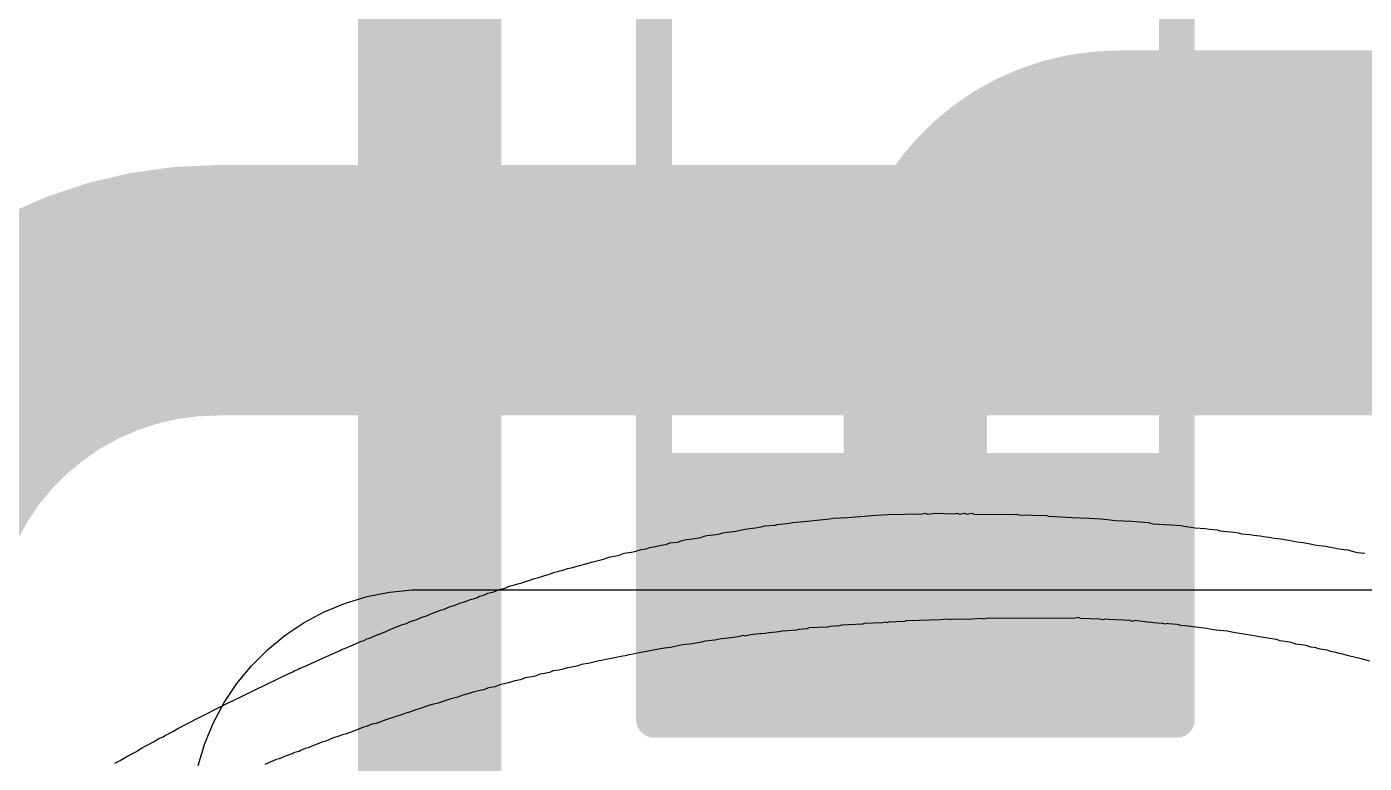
# Model space of a CAD drawing. Header units: inches. Extents: x 0 to 11.3, y 0 to 5.5.
# Drawn here: x 1.394 to 1.7675, y 1.4864 to 1.6922 of the extents above; entities that cross this region are included whole.
import ezdxf

# ---------------------------------------------------------------- set-up
doc = ezdxf.new("R2010")
doc.units = ezdxf.units.IN
doc.header["$MEASUREMENT"] = 0
for name, color, linetype in [('Bottom Layer', 5, 'Continuous'), ('Bottom Overlay', 54, 'Continuous'), ('Bottom Paste', 16, 'Continuous'), ('Bottom Solder', 6, 'Continuous'), ('Top Layer', 1, 'Continuous'), ('Top Overlay', 2, 'Continuous')]:
    doc.layers.add(name, color=color, linetype=linetype)

# ---------------------------------------------------------------- blocks, each defined once
blk = doc.blocks.new('RES_2512_B_28')
at = {"layer": 'Bottom Layer'}
for points in [[(-0.15945, 0.06693), (-0.09646, 0.06693), (-0.09646, -0.06693), (-0.15945, -0.06693)], [(0.09646, 0.06693), (0.15945, 0.06693), (0.15945, -0.06693), (0.09646, -0.06693)]]:
    blk.add_hatch(color=5, dxfattribs=at).paths.add_polyline_path(points)
at = {"layer": 'Bottom Paste'}
for points in [[(-0.15945, 0.06693), (-0.09646, 0.06693), (-0.09646, -0.06693), (-0.15945, -0.06693)], [(0.09646, 0.06693), (0.15945, 0.06693), (0.15945, -0.06693), (0.09646, -0.06693)]]:
    blk.add_hatch(color=16, dxfattribs=at).paths.add_polyline_path(points)
at = {"layer": 'Bottom Solder'}
for points in [[(-0.16345, 0.07093), (-0.09246, 0.07093), (-0.09246, -0.07093), (-0.16345, -0.07093)], [(0.09246, 0.07093), (0.16345, 0.07093), (0.16345, -0.07093), (0.09246, -0.07093)]]:
    blk.add_hatch(color=6, dxfattribs=at).paths.add_polyline_path(points)
at = {"layer": 'Bottom Overlay', "const_width": 0.01}
for points in [[(-0.167, 0.073), (-0.167, -0.073)], [(-0.167, 0.073), (0.16679, 0.073)], [(0.16679, 0.073), (0.16679, -0.073)], [(-0.167, -0.073), (0.16679, -0.073)]]:
    blk.add_lwpolyline(points, dxfattribs=at)
at = {"layer": 'Bottom Overlay', "const_width": 0.005}
for points in [[(-0.1695, 0.073, 1), (-0.1645, 0.073, 1)], [(-0.1695, 0.073, 1), (-0.1645, 0.073, 1)], [(0.16429, 0.073, 1), (0.16929, 0.073, 1)], [(0.16429, 0.073, 1), (0.16929, 0.073, 1)], [(-0.1695, -0.073, 1), (-0.1645, -0.073, 1)], [(-0.1695, -0.073, 1), (-0.1645, -0.073, 1)], [(0.16429, -0.073, 1), (0.16929, -0.073, 1)], [(0.16429, -0.073, 1), (0.16929, -0.073, 1)]]:
    blk.add_lwpolyline(points, format="xyb", close=True, dxfattribs=at)

msp = doc.modelspace()

# ---------------------------------------------------------------- linework, layer by layer
at = {"layer": 'Bottom Layer', "const_width": 0.04}
for points in [[(1.5065, 1.4402), (1.5065, 1.74854)], [(1.69881, 1.66554), (1.79379, 1.66554)], [(1.64216, 1.53759), (1.64216, 1.60888)]]:
    msp.add_lwpolyline(points, dxfattribs=at)
msp.add_lwpolyline([(1.64216, 1.60888, -0.414214), (1.69881, 1.66554)], format="xyb", dxfattribs=at)
at = {"layer": 'Bottom Layer', "const_width": 0.02}
for points in [[(1.68881, 1.66554, 1), (1.70881, 1.66554, 1)], [(1.68881, 1.66554, 1), (1.70881, 1.66554, 1)], [(1.63216, 1.60888, 1), (1.65216, 1.60888, 1)], [(1.63216, 1.60888, 1), (1.65216, 1.60888, 1)], [(1.63216, 1.53759, 1), (1.65216, 1.53759, 1)]]:
    msp.add_lwpolyline(points, format="xyb", close=True, dxfattribs=at)
at = {"layer": 'Top Layer'}
for p, q in [((1.48295, 1.5311), (1.48905, 1.53295)), ((1.48905, 1.53295), (1.4953, 1.53419)), ((1.4953, 1.53419), (1.50163, 1.53482)), ((1.50163, 1.53482), (1.50482, 1.53482)), ((1.50482, 1.53482), (3.02, 1.53482)), ((1.47145, 1.52566), (1.47707, 1.52867)), ((1.47707, 1.52867), (1.48295, 1.5311)), ((1.46616, 1.52213), (1.47145, 1.52566)), ((1.46124, 1.51809), (1.46616, 1.52213)), ((1.45673, 1.51358), (1.46124, 1.51809)), ((1.45269, 1.50866), (1.45673, 1.51358)), ((1.44915, 1.50336), (1.45269, 1.50866)), ((1.44615, 1.49775), (1.44915, 1.50336)), ((1.44371, 1.49186), (1.44615, 1.49775)), ((1.44187, 1.48577), (1.44371, 1.49186))]:
    msp.add_line(p, q, dxfattribs=at)
at = {"layer": 'Top Layer', "const_width": 0.07}
msp.add_lwpolyline([(1.35, 1.52139, -0.414214), (1.44717, 1.61855)], format="xyb", dxfattribs=at)
msp.add_lwpolyline([(1.44717, 1.61855), (2.89588, 1.61855)], dxfattribs=at)
at = {"layer": 'Top Layer', "const_width": 0.035}
msp.add_lwpolyline([(1.42967, 1.61855, 1), (1.46467, 1.61855, 1)], format="xyb", close=True, dxfattribs=at)
msp.add_lwpolyline([(1.42967, 1.61855, 1), (1.46467, 1.61855, 1)], format="xyb", close=True, dxfattribs=at)
at = {"layer": 'Top Overlay'}
for p, q in [((1.61009, 1.55383), (1.61288, 1.55414)), ((1.61288, 1.55414), (1.61815, 1.55466)), ((1.61815, 1.55466), (1.61918, 1.55486)), ((1.61918, 1.55486), (1.62311, 1.55507)), ((1.62311, 1.55507), (1.6291, 1.55548)), ((1.6291, 1.55548), (1.63117, 1.55569)), ((1.63117, 1.55569), (1.63447, 1.5559)), ((1.63447, 1.5559), (1.64398, 1.5561)), ((1.64398, 1.5561), (1.64491, 1.55621)), ((1.64491, 1.55621), (1.64553, 1.556)), ((1.64553, 1.556), (1.6476, 1.55621)), ((1.6476, 1.55621), (1.65307, 1.5561)), ((1.65307, 1.5561), (1.6538, 1.55621)), ((1.6538, 1.55621), (1.65442, 1.556)), ((1.65442, 1.556), (1.65586, 1.55621)), ((1.65586, 1.55621), (1.65648, 1.556)), ((1.65648, 1.556), (1.65793, 1.55621)), ((1.65793, 1.55621), (1.65855, 1.556)), ((1.65855, 1.556), (1.66899, 1.5559)), ((1.66899, 1.5559), (1.67033, 1.556)), ((1.67033, 1.556), (1.67095, 1.55579)), ((1.67095, 1.55579), (1.6788, 1.55559)), ((1.6788, 1.55559), (1.67942, 1.55538)), ((1.67942, 1.55538), (1.68593, 1.55507)), ((1.68593, 1.55507), (1.69069, 1.55486)), ((1.69069, 1.55486), (1.69399, 1.55466)), ((1.69399, 1.55466), (1.69585, 1.55445)), ((1.69585, 1.55445), (1.69792, 1.55424)), ((1.69792, 1.55424), (1.70247, 1.55404)), ((1.70247, 1.55404), (1.70495, 1.55383)), ((1.58395, 1.55001), (1.58653, 1.55032)), ((1.58653, 1.55032), (1.58756, 1.55052)), ((1.58756, 1.55052), (1.58839, 1.55073)), ((1.58839, 1.55073), (1.58963, 1.55094)), ((1.58963, 1.55094), (1.59149, 1.55114)), ((1.59149, 1.55114), (1.59459, 1.55176)), ((1.59459, 1.55176), (1.59583, 1.55197)), ((1.59583, 1.55197), (1.59748, 1.55218)), ((1.59748, 1.55218), (1.59945, 1.55249)), ((1.59945, 1.55249), (1.60007, 1.55269)), ((1.60007, 1.55269), (1.60296, 1.5529)), ((1.60296, 1.5529), (1.60358, 1.55311)), ((1.60358, 1.55311), (1.60699, 1.55342)), ((1.60699, 1.55342), (1.60782, 1.55362)), ((1.60782, 1.55362), (1.61009, 1.55383)), ((1.70495, 1.55383), (1.70722, 1.55362)), ((1.70722, 1.55362), (1.70836, 1.55331)), ((1.70836, 1.55331), (1.71362, 1.553)), ((1.71362, 1.553), (1.71631, 1.5528)), ((1.71631, 1.5528), (1.71714, 1.55259)), ((1.71714, 1.55259), (1.7192, 1.55238)), ((1.7192, 1.55238), (1.72024, 1.55218)), ((1.72024, 1.55218), (1.72313, 1.55197)), ((1.72313, 1.55197), (1.72416, 1.55176)), ((1.72416, 1.55176), (1.72644, 1.55156)), ((1.72644, 1.55156), (1.72726, 1.55135)), ((1.72726, 1.55135), (1.72912, 1.55114)), ((1.72912, 1.55114), (1.73119, 1.55094)), ((1.73119, 1.55094), (1.73243, 1.55073)), ((1.73243, 1.55073), (1.73326, 1.55052)), ((1.73326, 1.55052), (1.73553, 1.55032)), ((1.73553, 1.55032), (1.73656, 1.55011)), ((1.567, 1.54629), (1.56803, 1.5467)), ((1.56803, 1.5467), (1.56969, 1.54691)), ((1.56969, 1.54691), (1.57031, 1.54711)), ((1.57031, 1.54711), (1.57113, 1.54732)), ((1.57113, 1.54732), (1.57258, 1.54753)), ((1.57258, 1.54753), (1.57361, 1.54794)), ((1.57361, 1.54794), (1.57568, 1.54815)), ((1.57568, 1.54815), (1.57702, 1.54866)), ((1.57702, 1.54866), (1.57826, 1.54887)), ((1.57826, 1.54887), (1.57992, 1.54908)), ((1.57992, 1.54908), (1.58116, 1.54928)), ((1.58116, 1.54928), (1.58219, 1.54949)), ((1.58219, 1.54949), (1.58312, 1.5498)), ((1.58312, 1.5498), (1.58395, 1.55001)), ((1.73656, 1.55011), (1.73842, 1.5499)), ((1.73842, 1.5499), (1.73946, 1.5497)), ((1.73946, 1.5497), (1.74152, 1.54949)), ((1.74152, 1.54949), (1.74235, 1.54928)), ((1.74235, 1.54928), (1.74421, 1.54908)), ((1.74421, 1.54908), (1.7469, 1.54866)), ((1.7469, 1.54866), (1.74772, 1.54846)), ((1.74772, 1.54846), (1.74876, 1.54825)), ((1.74876, 1.54825), (1.75041, 1.54804)), ((1.75041, 1.54804), (1.75289, 1.54763)), ((1.75289, 1.54763), (1.75372, 1.54742)), ((1.75372, 1.54742), (1.75496, 1.54722)), ((1.75496, 1.54722), (1.75682, 1.54701)), ((1.75682, 1.54701), (1.75806, 1.5468)), ((1.75806, 1.5468), (1.75909, 1.5466)), ((1.75909, 1.5466), (1.75992, 1.54639)), ((1.55171, 1.54257), (1.55501, 1.54339)), ((1.55501, 1.54339), (1.55605, 1.54381)), ((1.55605, 1.54381), (1.55687, 1.54401)), ((1.55687, 1.54401), (1.55863, 1.54432)), ((1.55863, 1.54432), (1.55946, 1.54453)), ((1.55946, 1.54453), (1.5608, 1.54505)), ((1.5608, 1.54505), (1.56276, 1.54536)), ((1.56276, 1.54536), (1.5638, 1.54556)), ((1.5638, 1.54556), (1.56555, 1.54608)), ((1.56555, 1.54608), (1.567, 1.54629)), ((1.75992, 1.54639), (1.76116, 1.54618)), ((1.76116, 1.54618), (1.76281, 1.54598)), ((1.76281, 1.54598), (1.76384, 1.54577)), ((1.76384, 1.54577), (1.76477, 1.54546)), ((1.76477, 1.54546), (1.7656, 1.54525)), ((1.7656, 1.54525), (1.76767, 1.54505)), ((1.53807, 1.53864), (1.54013, 1.53926)), ((1.54013, 1.53926), (1.54148, 1.53978)), ((1.54148, 1.53978), (1.54261, 1.54009)), ((1.54261, 1.54009), (1.54396, 1.5404)), ((1.54396, 1.5404), (1.54499, 1.54081)), ((1.54499, 1.54081), (1.54602, 1.54102)), ((1.54602, 1.54102), (1.54768, 1.54143)), ((1.54768, 1.54143), (1.54861, 1.54174)), ((1.54861, 1.54174), (1.54943, 1.54195)), ((1.54943, 1.54195), (1.55171, 1.54257)), ((1.52588, 1.53492), (1.52753, 1.53533)), ((1.52753, 1.53533), (1.52898, 1.53595)), ((1.52898, 1.53595), (1.5298, 1.53616)), ((1.5298, 1.53616), (1.53115, 1.53647)), ((1.53115, 1.53647), (1.53197, 1.53668)), ((1.53197, 1.53668), (1.53331, 1.53719)), ((1.53331, 1.53719), (1.53445, 1.5375)), ((1.53445, 1.5375), (1.53579, 1.53802)), ((1.53579, 1.53802), (1.53662, 1.53823)), ((1.53662, 1.53823), (1.53807, 1.53864)), ((1.51596, 1.53141), (1.51792, 1.53213)), ((1.51792, 1.53213), (1.51906, 1.53244)), ((1.51906, 1.53244), (1.51988, 1.53265)), ((1.51988, 1.53265), (1.5203, 1.53306)), ((1.5203, 1.53306), (1.52164, 1.53337)), ((1.52164, 1.53337), (1.52278, 1.53389)), ((1.52278, 1.53389), (1.52443, 1.5343)), ((1.52443, 1.5343), (1.52588, 1.53492)), ((1.50542, 1.52748), (1.50686, 1.5281)), ((1.50686, 1.5281), (1.50955, 1.52913)), ((1.50955, 1.52913), (1.51038, 1.52934)), ((1.51038, 1.52934), (1.51224, 1.53017)), ((1.51224, 1.53017), (1.51337, 1.53048)), ((1.51337, 1.53048), (1.51513, 1.5312)), ((1.51513, 1.5312), (1.51596, 1.53141)), ((1.4955, 1.52376), (1.49653, 1.52417)), ((1.49653, 1.52417), (1.49922, 1.52521)), ((1.49922, 1.52521), (1.50004, 1.52541)), ((1.50004, 1.52541), (1.50108, 1.52603)), ((1.50108, 1.52603), (1.50273, 1.52645)), ((1.50273, 1.52645), (1.50314, 1.52665)), ((1.50314, 1.52665), (1.50459, 1.52727)), ((1.50459, 1.52727), (1.50542, 1.52748)), ((1.61247, 1.52417), (1.61185, 1.52397)), ((1.61763, 1.52438), (1.61247, 1.52417)), ((1.61825, 1.52459), (1.61763, 1.52438)), ((1.62094, 1.52479), (1.61825, 1.52459)), ((1.62156, 1.525), (1.62094, 1.52479)), ((1.62734, 1.52521), (1.62156, 1.525)), ((1.62796, 1.52541), (1.62734, 1.52521)), ((1.63292, 1.52562), (1.62796, 1.52541)), ((1.63375, 1.52583), (1.63292, 1.52562)), ((1.63437, 1.52562), (1.63375, 1.52583)), ((1.63458, 1.52583), (1.63437, 1.52562)), ((1.63912, 1.52603), (1.63458, 1.52583)), ((1.63974, 1.52624), (1.63912, 1.52603)), ((1.64026, 1.52614), (1.63974, 1.52624)), ((1.64904, 1.52645), (1.64026, 1.52614)), ((1.65111, 1.52665), (1.64904, 1.52645)), ((1.65173, 1.52645), (1.65111, 1.52665)), ((1.65214, 1.52665), (1.65173, 1.52645)), ((1.65369, 1.52655), (1.65214, 1.52665)), ((1.65793, 1.52665), (1.65369, 1.52655)), ((1.66062, 1.52686), (1.65793, 1.52665)), ((1.66124, 1.52665), (1.66062, 1.52686)), ((1.66237, 1.52696), (1.66124, 1.52665)), ((1.68624, 1.52686), (1.66237, 1.52696)), ((1.68769, 1.52707), (1.68624, 1.52686)), ((1.68831, 1.52686), (1.68769, 1.52707)), ((1.69368, 1.52665), (1.68831, 1.52686)), ((1.69451, 1.52645), (1.69368, 1.52665)), ((1.69513, 1.52665), (1.69451, 1.52645)), ((1.69627, 1.52655), (1.69513, 1.52665)), ((1.70216, 1.52624), (1.69627, 1.52655)), ((1.70278, 1.52603), (1.70216, 1.52624)), ((1.7034, 1.52624), (1.70278, 1.52603)), ((1.70412, 1.52614), (1.7034, 1.52624)), ((1.70619, 1.52593), (1.70412, 1.52614)), ((1.70722, 1.52572), (1.70619, 1.52593)), ((1.70774, 1.52583), (1.70722, 1.52572)), ((1.70856, 1.52562), (1.70774, 1.52583)), ((1.71125, 1.52541), (1.70856, 1.52562)), ((1.71187, 1.52521), (1.71125, 1.52541)), ((1.71249, 1.52541), (1.71187, 1.52521)), ((1.7128, 1.52531), (1.71249, 1.52541)), ((1.71528, 1.5251), (1.7128, 1.52531)), ((1.71631, 1.5249), (1.71528, 1.5251)), ((1.71838, 1.52469), (1.71631, 1.5249)), ((1.71962, 1.52448), (1.71838, 1.52469)), ((1.72127, 1.52428), (1.71962, 1.52448)), ((1.72354, 1.52407), (1.72127, 1.52428)), ((1.72437, 1.52386), (1.72354, 1.52407)), ((1.48516, 1.51942), (1.48744, 1.52045)), ((1.48744, 1.52045), (1.48826, 1.52066)), ((1.48826, 1.52066), (1.48868, 1.52107)), ((1.48868, 1.52107), (1.49002, 1.52138)), ((1.49002, 1.52138), (1.49136, 1.52211)), ((1.49136, 1.52211), (1.49405, 1.52314)), ((1.49405, 1.52314), (1.4955, 1.52376)), ((1.58333, 1.52045), (1.5825, 1.52025)), ((1.58612, 1.52076), (1.58333, 1.52045)), ((1.58694, 1.52097), (1.58612, 1.52076)), ((1.58798, 1.52118), (1.58694, 1.52097)), ((1.59066, 1.52138), (1.58798, 1.52118)), ((1.59263, 1.52169), (1.59066, 1.52138)), ((1.59345, 1.5219), (1.59263, 1.52169)), ((1.59407, 1.52211), (1.59345, 1.5219)), ((1.59469, 1.5219), (1.59407, 1.52211)), ((1.59531, 1.52211), (1.59469, 1.5219)), ((1.59676, 1.52231), (1.59531, 1.52211)), ((1.59883, 1.52252), (1.59676, 1.52231)), ((1.59903, 1.52252), (1.59883, 1.52252)), ((1.60017, 1.52262), (1.59903, 1.52252)), ((1.6012, 1.52283), (1.60017, 1.52262)), ((1.60327, 1.52304), (1.6012, 1.52283)), ((1.60513, 1.52324), (1.60327, 1.52304)), ((1.60895, 1.52355), (1.60513, 1.52324)), ((1.60957, 1.52376), (1.60895, 1.52355)), ((1.61185, 1.52397), (1.60957, 1.52376)), ((1.7254, 1.52366), (1.72437, 1.52386)), ((1.72706, 1.52345), (1.7254, 1.52366)), ((1.72933, 1.52324), (1.72706, 1.52345)), ((1.73057, 1.52304), (1.72933, 1.52324)), ((1.73264, 1.52262), (1.73057, 1.52304)), ((1.73388, 1.52242), (1.73264, 1.52262)), ((1.73553, 1.52221), (1.73388, 1.52242)), ((1.73677, 1.522), (1.73553, 1.52221)), ((1.7376, 1.5218), (1.73677, 1.522)), ((1.74173, 1.52118), (1.7376, 1.5218)), ((1.74297, 1.52097), (1.74173, 1.52118)), ((1.744, 1.52056), (1.74297, 1.52097)), ((1.74659, 1.52025), (1.744, 1.52056)), ((1.47566, 1.51529), (1.4802, 1.51735)), ((1.4802, 1.51735), (1.48155, 1.51787)), ((1.48155, 1.51787), (1.48186, 1.51818)), ((1.48186, 1.51818), (1.48299, 1.51849)), ((1.48299, 1.51849), (1.48516, 1.51942)), ((1.56214, 1.51663), (1.56111, 1.51642)), ((1.56338, 1.51684), (1.56214, 1.51663)), ((1.56504, 1.51725), (1.56338, 1.51684)), ((1.56752, 1.51766), (1.56504, 1.51725)), ((1.56855, 1.51787), (1.56752, 1.51766)), ((1.56938, 1.51808), (1.56855, 1.51787)), ((1.57206, 1.51849), (1.56938, 1.51808)), ((1.57372, 1.5187), (1.57206, 1.51849)), ((1.57713, 1.51942), (1.57372, 1.5187)), ((1.57992, 1.51973), (1.57713, 1.51942)), ((1.58074, 1.51994), (1.57992, 1.51973)), ((1.5825, 1.52025), (1.58074, 1.51994)), ((1.74741, 1.52004), (1.74659, 1.52025)), ((1.74845, 1.51963), (1.74741, 1.52004)), ((1.7501, 1.51942), (1.74845, 1.51963)), ((1.75155, 1.51921), (1.7501, 1.51942)), ((1.75258, 1.5188), (1.75155, 1.51921)), ((1.75403, 1.51859), (1.75258, 1.5188)), ((1.75516, 1.51828), (1.75403, 1.51859)), ((1.75713, 1.51797), (1.75516, 1.51828)), ((1.75816, 1.51756), (1.75713, 1.51797)), ((1.75961, 1.51735), (1.75816, 1.51756)), ((1.76054, 1.51704), (1.75961, 1.51735)), ((1.76157, 1.51684), (1.76054, 1.51704)), ((1.76271, 1.51653), (1.76157, 1.51684)), ((1.47008, 1.51281), (1.47152, 1.51343)), ((1.47152, 1.51343), (1.47256, 1.51384)), ((1.47256, 1.51384), (1.47566, 1.51529)), ((1.54458, 1.51291), (1.54344, 1.5126)), ((1.54716, 1.51343), (1.54458, 1.51291)), ((1.54799, 1.51363), (1.54716, 1.51343)), ((1.54892, 1.51394), (1.54799, 1.51363)), ((1.55119, 1.51436), (1.54892, 1.51394)), ((1.55202, 1.51456), (1.55119, 1.51436)), ((1.55305, 1.51477), (1.55202, 1.51456)), ((1.55388, 1.51498), (1.55305, 1.51477)), ((1.55491, 1.51518), (1.55388, 1.51498)), ((1.55574, 1.51539), (1.55491, 1.51518)), ((1.55822, 1.5158), (1.55574, 1.51539)), ((1.55987, 1.51622), (1.55822, 1.5158)), ((1.56111, 1.51642), (1.55987, 1.51622)), ((1.76353, 1.51632), (1.76271, 1.51653)), ((1.76467, 1.51601), (1.76353, 1.51632)), ((1.7655, 1.5158), (1.76467, 1.51601)), ((1.76705, 1.51549), (1.7655, 1.5158)), ((1.76911, 1.51487), (1.76705, 1.51549)), ((1.45127, 1.50372), (1.46388, 1.50991)), ((1.46388, 1.50991), (1.46698, 1.51136)), ((1.46698, 1.51136), (1.46832, 1.51188)), ((1.46832, 1.51188), (1.46863, 1.51219)), ((1.46863, 1.51219), (1.46966, 1.5126)), ((1.46966, 1.5126), (1.47008, 1.51281)), ((1.53032, 1.5094), (1.52856, 1.50888)), ((1.53187, 1.50971), (1.53032, 1.5094)), ((1.53321, 1.51022), (1.53187, 1.50971)), ((1.53445, 1.51043), (1.53321, 1.51022)), ((1.536, 1.51074), (1.53445, 1.51043)), ((1.53734, 1.51126), (1.536, 1.51074)), ((1.53858, 1.51146), (1.53734, 1.51126)), ((1.53993, 1.51177), (1.53858, 1.51146)), ((1.54096, 1.51219), (1.53993, 1.51177)), ((1.54261, 1.51239), (1.54096, 1.51219)), ((1.54344, 1.5126), (1.54261, 1.51239)), ((1.51575, 1.50537), (1.51441, 1.50485)), ((1.51782, 1.50599), (1.51575, 1.50537)), ((1.51895, 1.5063), (1.51782, 1.50599)), ((1.52061, 1.50671), (1.51895, 1.5063)), ((1.52164, 1.50692), (1.52061, 1.50671)), ((1.52267, 1.50733), (1.52164, 1.50692)), ((1.5235, 1.50754), (1.52267, 1.50733)), ((1.52474, 1.50774), (1.5235, 1.50754)), ((1.52608, 1.50826), (1.52474, 1.50774)), ((1.52856, 1.50888), (1.52608, 1.50826)), ((1.44176, 1.49896), (1.45024, 1.5033)), ((1.45024, 1.5033), (1.45127, 1.50372)), ((1.50397, 1.50165), (1.50263, 1.50134)), ((1.50542, 1.50227), (1.50397, 1.50165)), ((1.50624, 1.50248), (1.50542, 1.50227)), ((1.50717, 1.50279), (1.50624, 1.50248)), ((1.50883, 1.5032), (1.50717, 1.50279)), ((1.50996, 1.50351), (1.50883, 1.5032)), ((1.51131, 1.50403), (1.50996, 1.50351)), ((1.51244, 1.50433), (1.51131, 1.50403)), ((1.51327, 1.50454), (1.51244, 1.50433)), ((1.51441, 1.50485), (1.51327, 1.50454)), ((1.43619, 1.49607), (1.44176, 1.49896)), ((1.49426, 1.49855), (1.49157, 1.49752)), ((1.49508, 1.49876), (1.49426, 1.49855)), ((1.49601, 1.49907), (1.49508, 1.49876)), ((1.49705, 1.49948), (1.49601, 1.49907)), ((1.49839, 1.49979), (1.49705, 1.49948)), ((1.49953, 1.50031), (1.49839, 1.49979)), ((1.50087, 1.50062), (1.49953, 1.50031)), ((1.50263, 1.50134), (1.50087, 1.50062)), ((1.43247, 1.494), (1.43474, 1.49524)), ((1.43474, 1.49524), (1.43619, 1.49607)), ((1.48217, 1.49431), (1.48113, 1.4939)), ((1.4833, 1.49462), (1.48217, 1.49431)), ((1.48599, 1.49566), (1.4833, 1.49462)), ((1.48806, 1.49648), (1.48599, 1.49566)), ((1.48888, 1.49669), (1.48806, 1.49648)), ((1.49033, 1.49731), (1.48888, 1.49669)), ((1.49157, 1.49752), (1.49033, 1.49731)), ((1.42461, 1.48966), (1.42585, 1.49049)), ((1.42585, 1.49049), (1.42937, 1.49235)), ((1.42937, 1.49235), (1.43102, 1.49338)), ((1.43102, 1.49338), (1.43205, 1.4938)), ((1.43205, 1.4938), (1.43247, 1.494)), ((1.47173, 1.49049), (1.47039, 1.48997)), ((1.47256, 1.4907), (1.47173, 1.49049)), ((1.47359, 1.49111), (1.47256, 1.4907)), ((1.47504, 1.49173), (1.47359, 1.49111)), ((1.47638, 1.49225), (1.47504, 1.49173)), ((1.47752, 1.49256), (1.47638, 1.49225)), ((1.47938, 1.49338), (1.47752, 1.49256)), ((1.48113, 1.4939), (1.47938, 1.49338)), ((1.41862, 1.48636), (1.42007, 1.48718)), ((1.42007, 1.48718), (1.42193, 1.48822)), ((1.42193, 1.48822), (1.42461, 1.48966)), ((1.46367, 1.48739), (1.46181, 1.48656)), ((1.4645, 1.4876), (1.46367, 1.48739)), ((1.46594, 1.48822), (1.4645, 1.4876)), ((1.46801, 1.48904), (1.46594, 1.48822)), ((1.46873, 1.48935), (1.46801, 1.48904)), ((1.47008, 1.48966), (1.46873, 1.48935)), ((1.47039, 1.48997), (1.47008, 1.48966)), ((1.46181, 1.48656), (1.46047, 1.48605))]:
    msp.add_line(p, q, dxfattribs=at)

# ---------------------------------------------------------------- block references
at = {"rotation": 90}
msp.add_blockref('RES_2512_B_28', (1.64216, 1.66554), dxfattribs=at)

doc.saveas('drawing.dxf')
